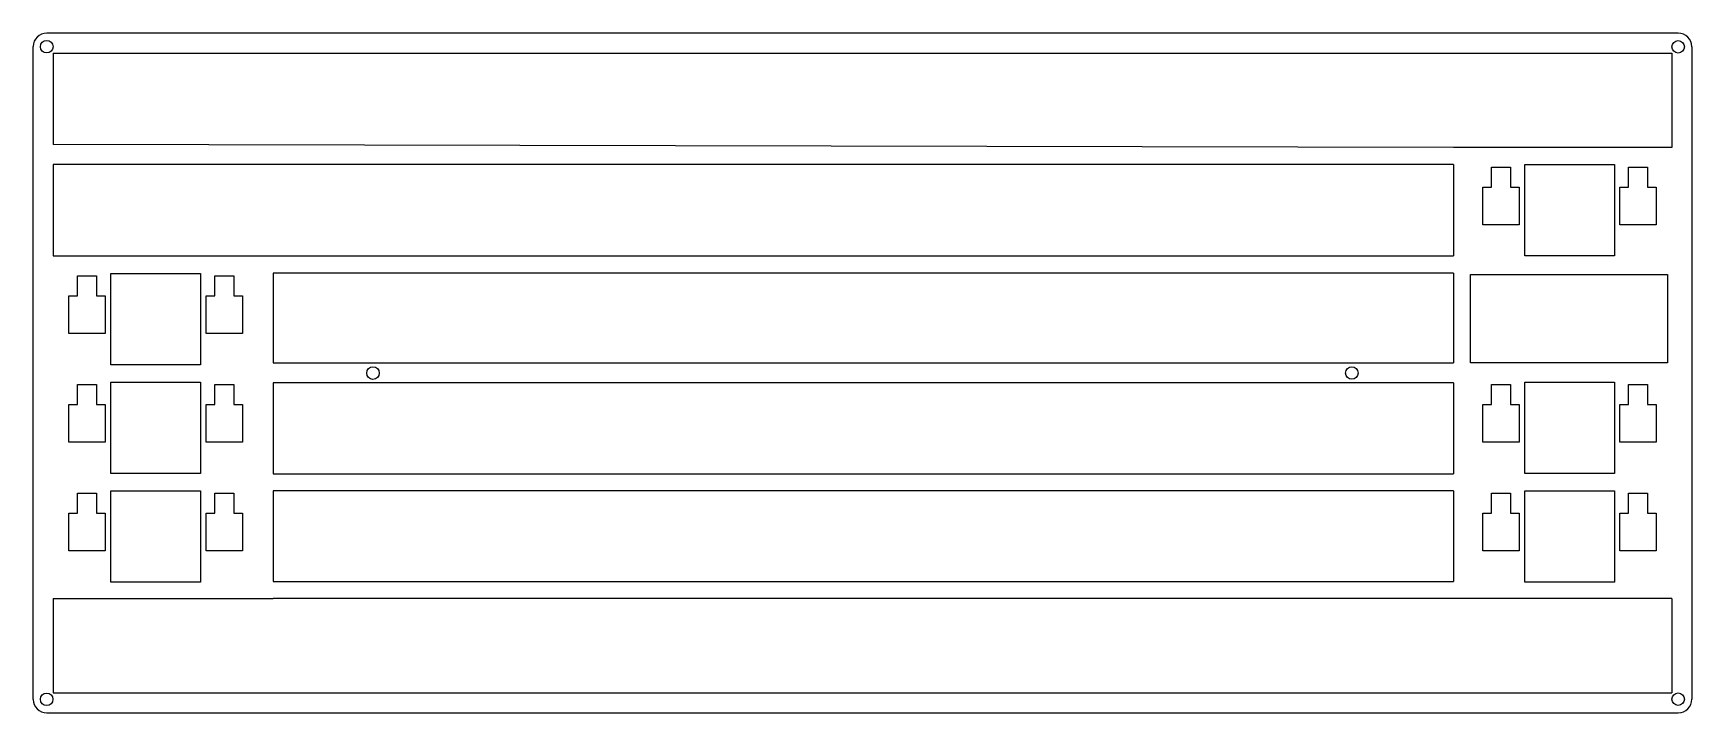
# Model space of a CAD drawing. Extents: x -145 to 145, y -60 to 60.
import ezdxf

# ---------------------------------------------------------------- set-up
doc = ezdxf.new("R2010")
doc.units = 0
doc.header["$MEASUREMENT"] = 0
doc.layers.add('MODELSKETCH_VISIBLE', color=7, linetype='CONTINUOUS')

msp = doc.modelspace()

# ---------------------------------------------------------------- linework, layer by layer
at = {"layer": 'MODELSKETCH_VISIBLE'}
for p, q in [((142.85, 59.53), (-142.89, 59.53)), ((-145.26, -57.18), (-145.26, 57.19)), ((-141.75, 56), (-141.75, 40.01)), ((-141.75, 56), (141.75, 56)), ((141.75, 56), (141.75, 39.5)), ((145.24, 57.15), (145.24, -57.14)), ((103.5, 39.5), (-141.75, 40.01)), ((141.75, 39.5), (103.5, 39.5)), ((-141.75, 36.5), (-141.75, 20.5)), ((103.5, 36.5), (-141.75, 36.5)), ((103.5, 36.5), (103.5, 20.5)), ((110.14, 36.07), (113.47, 36.07)), ((110.14, 32.57), (110.14, 36.07)), ((113.47, 36.07), (113.47, 32.57)), ((116, 20.5), (116, 36.5)), ((116, 36.5), (131.7, 36.5)), ((131.7, 36.5), (131.7, 20.5)), ((134.16, 36.07), (137.49, 36.07)), ((134.16, 32.57), (134.16, 36.07)), ((137.49, 36.07), (137.49, 32.57)), ((108.63, 25.97), (108.63, 32.57)), ((108.63, 32.57), (110.14, 32.57)), ((113.47, 32.57), (114.99, 32.57)), ((114.99, 32.57), (114.99, 25.97)), ((132.65, 32.57), (134.16, 32.57)), ((132.65, 25.97), (132.65, 32.57)), ((137.49, 32.57), (139.01, 32.57)), ((139.01, 32.57), (139.01, 25.97)), ((114.99, 25.97), (108.63, 25.97)), ((139.01, 25.97), (132.65, 25.97)), ((-141.75, 20.5), (-103.25, 20.5)), ((-103.25, 20.5), (103.5, 20.5)), ((131.7, 20.5), (116, 20.5)), ((-131.64, 1.45), (-131.64, 17.45)), ((-131.64, 17.45), (-115.94, 17.45)), ((-115.94, 17.45), (-115.94, 1.45)), ((-103.25, 17.5), (-103.25, 1.77)), ((103.5, 17.5), (-103.25, 17.5)), ((103.5, 17.5), (103.5, 1.75)), ((-137.49, 13.52), (-137.49, 17.02)), ((-137.49, 17.02), (-134.16, 17.02)), ((-134.16, 17.02), (-134.16, 13.52)), ((-113.47, 17.02), (-110.14, 17.02)), ((-113.47, 13.52), (-113.47, 17.02)), ((-110.14, 17.02), (-110.14, 13.52)), ((106.5, 1.75), (106.5, 17.25)), ((106.5, 17.25), (141, 17.25)), ((141, 17.25), (141, 1.75)), ((-139.01, 13.52), (-137.49, 13.52)), ((-139.01, 6.92), (-139.01, 13.52)), ((-134.16, 13.52), (-132.65, 13.52)), ((-132.65, 13.52), (-132.65, 6.92)), ((-114.99, 13.52), (-113.47, 13.52)), ((-114.99, 6.92), (-114.99, 13.52)), ((-110.14, 13.52), (-108.63, 13.52)), ((-108.63, 13.52), (-108.63, 6.92)), ((-132.65, 6.92), (-139.01, 6.92)), ((-108.63, 6.92), (-114.99, 6.92)), ((-115.94, 1.45), (-131.64, 1.45)), ((-103.25, 1.77), (103.5, 1.75)), ((141, 1.75), (106.5, 1.75)), ((-137.49, -2.03), (-134.16, -2.03)), ((-137.49, -5.53), (-137.49, -2.03)), ((-134.16, -2.03), (-134.16, -5.53)), ((-131.64, -17.6), (-131.64, -1.6)), ((-131.64, -1.6), (-115.94, -1.6)), ((-115.94, -1.6), (-115.94, -17.6)), ((-113.47, -5.53), (-113.47, -2.03)), ((-113.47, -2.03), (-110.14, -2.03)), ((-110.14, -2.03), (-110.14, -5.53)), ((-103.25, -1.73), (-103.25, -17.65)), ((103.5, -1.75), (-103.25, -1.73)), ((103.5, -1.75), (103.5, -17.65)), ((110.14, -5.53), (110.14, -2.03)), ((110.14, -2.03), (113.47, -2.03)), ((113.47, -2.03), (113.47, -5.53)), ((116, -17.6), (116, -1.6)), ((116, -1.6), (131.7, -1.6)), ((131.7, -1.6), (131.7, -17.6)), ((134.16, -5.53), (134.16, -2.03)), ((134.16, -2.03), (137.49, -2.03)), ((137.49, -2.03), (137.49, -5.53)), ((-139.01, -12.13), (-139.01, -5.53)), ((-139.01, -5.53), (-137.49, -5.53)), ((-134.16, -5.53), (-132.65, -5.53)), ((-132.65, -5.53), (-132.65, -12.13)), ((-114.99, -5.53), (-113.47, -5.53)), ((-114.99, -12.13), (-114.99, -5.53)), ((-110.14, -5.53), (-108.63, -5.53)), ((-108.63, -5.53), (-108.63, -12.13)), ((108.63, -5.53), (110.14, -5.53)), ((108.63, -12.13), (108.63, -5.53)), ((113.47, -5.53), (114.99, -5.53)), ((114.99, -5.53), (114.99, -12.13)), ((132.65, -5.53), (134.16, -5.53)), ((132.65, -12.13), (132.65, -5.53)), ((137.49, -5.53), (139.01, -5.53)), ((139.01, -5.53), (139.01, -12.13)), ((-132.65, -12.13), (-139.01, -12.13)), ((-108.63, -12.13), (-114.99, -12.13)), ((114.99, -12.13), (108.63, -12.13)), ((139.01, -12.13), (132.65, -12.13)), ((-115.94, -17.6), (-131.64, -17.6)), ((-103.25, -17.65), (103.5, -17.65)), ((131.7, -17.6), (116, -17.6)), ((-137.49, -21.08), (-134.16, -21.08)), ((-137.49, -24.58), (-137.49, -21.08)), ((-134.16, -21.08), (-134.16, -24.58)), ((-131.64, -20.65), (-115.94, -20.65)), ((-131.64, -36.65), (-131.64, -20.65)), ((-115.94, -20.65), (-115.94, -36.65)), ((-113.47, -21.08), (-110.14, -21.08)), ((-113.47, -24.58), (-113.47, -21.08)), ((-110.14, -21.08), (-110.14, -24.58)), ((-103.25, -20.65), (-103.25, -36.5)), ((103.5, -20.65), (-103.25, -20.65)), ((103.5, -20.65), (103.5, -36.5)), ((110.14, -24.58), (110.14, -21.08)), ((110.14, -21.08), (113.47, -21.08)), ((113.47, -21.08), (113.47, -24.58)), ((116, -36.65), (116, -20.65)), ((116, -20.65), (131.7, -20.65)), ((131.7, -20.65), (131.7, -36.65)), ((134.16, -24.58), (134.16, -21.08)), ((134.16, -21.08), (137.49, -21.08)), ((137.49, -21.08), (137.49, -24.58)), ((-139.01, -24.58), (-137.49, -24.58)), ((-139.01, -31.18), (-139.01, -24.58)), ((-134.16, -24.58), (-132.65, -24.58)), ((-132.65, -24.58), (-132.65, -31.18)), ((-114.99, -31.18), (-114.99, -24.58)), ((-114.99, -24.58), (-113.47, -24.58)), ((-110.14, -24.58), (-108.63, -24.58)), ((-108.63, -24.58), (-108.63, -31.18)), ((108.63, -24.58), (110.14, -24.58)), ((108.63, -31.18), (108.63, -24.58)), ((113.47, -24.58), (114.99, -24.58)), ((114.99, -24.58), (114.99, -31.18)), ((132.65, -24.58), (134.16, -24.58)), ((132.65, -31.18), (132.65, -24.58)), ((137.49, -24.58), (139.01, -24.58)), ((139.01, -24.58), (139.01, -31.18)), ((-132.65, -31.18), (-139.01, -31.18)), ((-108.63, -31.18), (-114.99, -31.18)), ((114.99, -31.18), (108.63, -31.18)), ((139.01, -31.18), (132.65, -31.18)), ((-115.94, -36.65), (-131.64, -36.65)), ((-103.25, -36.5), (103.5, -36.5)), ((131.7, -36.65), (116, -36.65)), ((-141.75, -39.48), (-103.25, -39.48)), ((-141.75, -39.48), (-141.75, -56)), ((103.5, -39.5), (-103.25, -39.48)), ((141.75, -39.5), (103.5, -39.5)), ((141.75, -39.5), (141.75, -56)), ((-141.75, -56), (141.75, -56)), ((-142.87, -59.53), (142.87, -59.53))]:
    msp.add_line(p, q, dxfattribs=at)
for centre in [(-142.89, 57.16), (142.84, 57.13), (-85.75, -0.02), (85.69, -0.01), (-142.9, -57.16), (142.84, -57.14)]:
    msp.add_circle(centre, 1.1, dxfattribs=at)
for centre, radius, start, end in [((-142.89, 57.16), 2.37, 89.9063, 179.3146), ((142.84, 57.13), 2.4, 0.5038, 89.8546), ((-142.86, -57.12), 2.41, 181.2271, 269.7547), ((142.84, -57.14), 2.39, 270.5733, 359.8914)]:
    msp.add_arc(centre, radius, start, end, dxfattribs=at)

doc.saveas('drawing.dxf')
